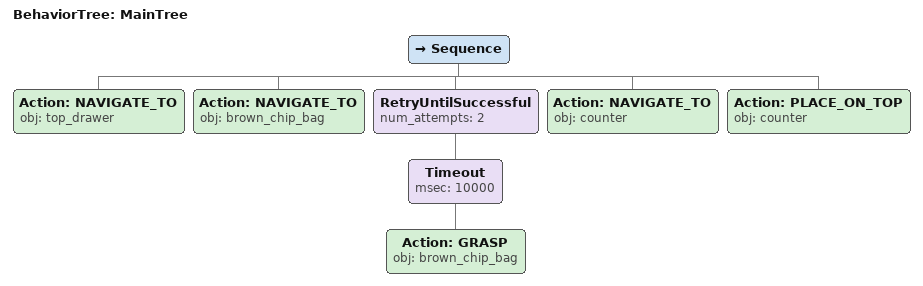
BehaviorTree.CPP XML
<root main_tree_to_execute="MainTree">
  <BehaviorTree ID="MainTree">
    <Sequence>
      <!-- Navigate to top_drawer -->
      <Action ID="NAVIGATE_TO" obj="top_drawer" />
      <!-- Navigate to brown_chip_bag -->
      <Action ID="NAVIGATE_TO" obj="brown_chip_bag" />
      <!-- Retry GRASP brown_chip_bag up to 2 attempts -->
      <RetryUntilSuccessful num_attempts="2">
        <!-- Timeout: GRASP brown_chip_bag within 10s -->
        <Timeout msec="10000">
          <!-- Grasp brown_chip_bag -->
          <Action ID="GRASP" obj="brown_chip_bag" />
        </Timeout>
      </RetryUntilSuccessful>
      <!-- Navigate to counter -->
      <Action ID="NAVIGATE_TO" obj="counter" />
      <!-- Place on counter -->
      <Action ID="PLACE_ON_TOP" obj="counter" />
    </Sequence>
  </BehaviorTree>
</root>
